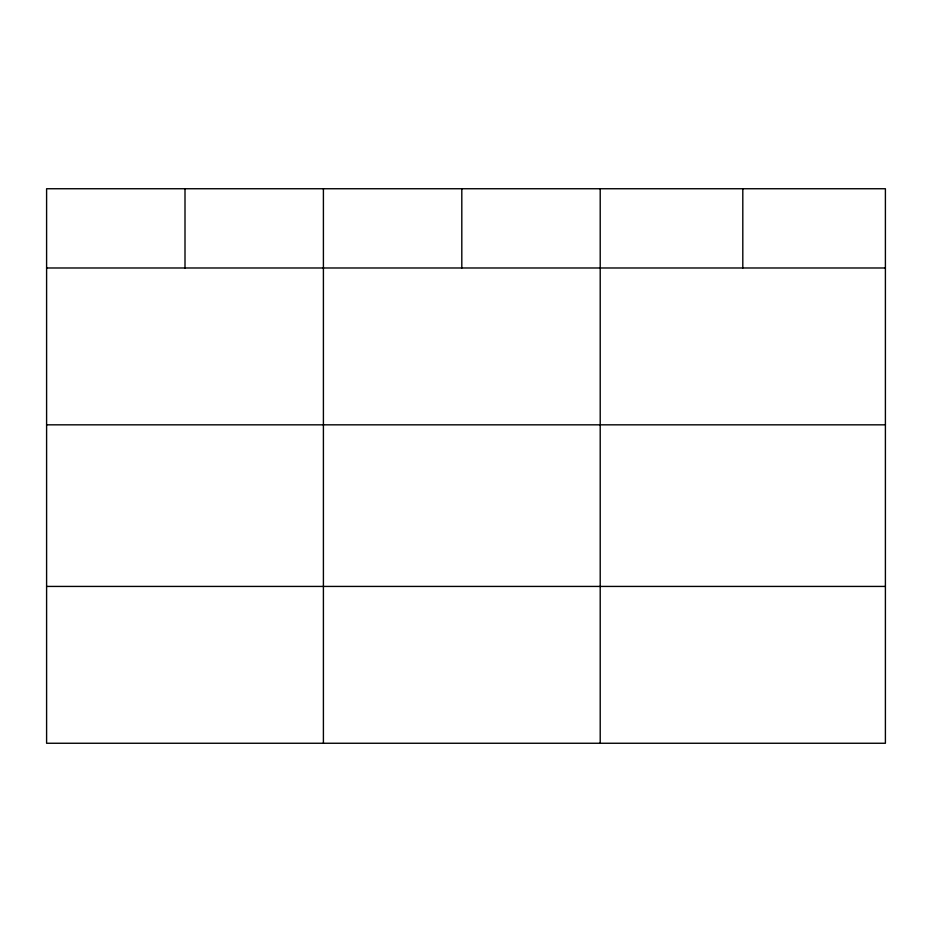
<?xml version="1.0" encoding="UTF-8"?>
<svg xmlns="http://www.w3.org/2000/svg" width="932" height="932" viewBox="0 0 932 932"><rect width="100%" height="100%" fill="white"/><g stroke="black" fill="none" stroke-linecap="round" stroke-linejoin="round"><path stroke-width="1.4" d="M885.4 424.829L885.4 188.742L46.6 188.742L46.6 743.258L885.4 743.258L885.4 424.829L46.6 424.829M46.6 267.985L885.4 267.985M46.6 586.426L885.4 586.426M742.804 188.742L742.804 267.985M600.208 188.742L600.208 743.258M461.806 188.742L461.806 267.985M323.404 188.742L323.404 743.258M185.002 188.742L185.002 267.985"/></g></svg>
